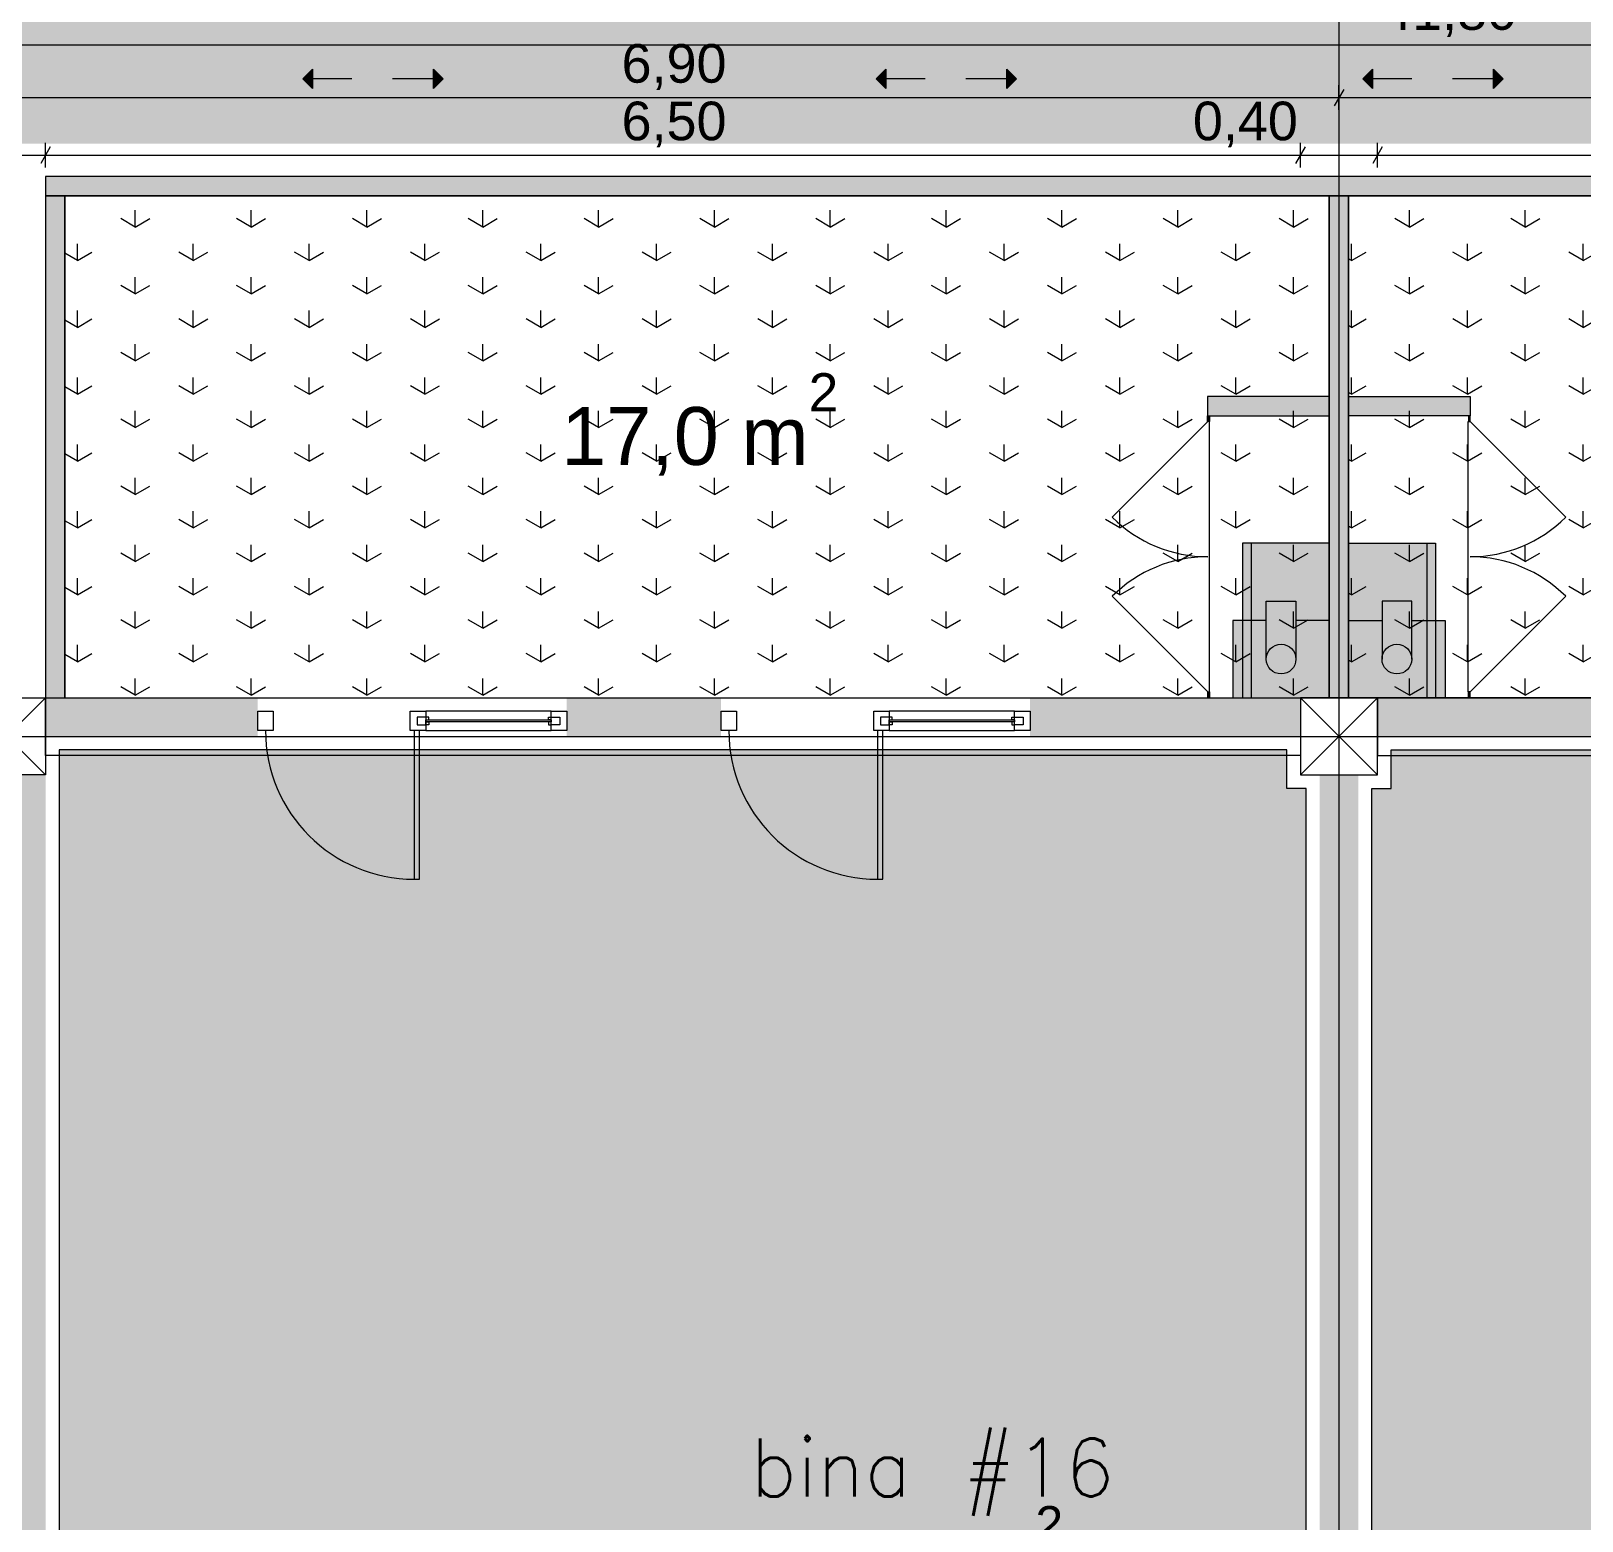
# Model space of a CAD drawing. Header units: metres. Extents: x 476297 to 476657, y 4620828 to 4621206.
# Drawn here: x 476404.79 to 476412.82, y 4620876.79 to 4620884.51 of the extents above; entities that cross this region are included whole.
import ezdxf

# ---------------------------------------------------------------- set-up
doc = ezdxf.new("R2010")
doc.units = ezdxf.units.M
doc.header["$MEASUREMENT"] = 0
doc.linetypes.add('Dashed', pattern=[0.423333, 0.211667, -0.211667])
for name, color, linetype in [('2D Drafting - General_Pen_No__1', 7, 'Continuous'), ('2D Drafting - General_Pen_No__250_Pen_No__7', 7, 'Continuous'), ('2D Drafting - General_Pen_No__7_Pen_No__7', 7, 'Continuous'), ('Annotation - Text_Pen_No__7', 7, 'Continuous'), ('Doors_Pen_No__7_Pen_No__7', 7, 'Continuous'), ('G-Anno-Nplt', 7, 'Continuous'), ('gegmebi_Pen_No__1', 7, 'Continuous'), ('kar-panjara_Pen_No__7_Pen_No__7', 7, 'Continuous'), ('New2D Drafting - General_Pen_No__250_Pen_No__7', 7, 'Continuous'), ('NewCar-Art', 7, 'Continuous'), ('Newreg_nak', 7, 'Continuous'), ('NewStructural - Bearing', 7, 'Continuous'), ('zoma', 7, 'Continuous'), ('zoma_Pen_No__5', 7, 'Continuous')]:
    doc.layers.add(name, color=color, linetype=linetype)
doc.styles.add('GENERATED_STYLE_1', font='arial.ttf')
doc.styles.add('GENERATED_STYLE_2', font='arial.ttf')
doc.dimstyles.new('GENERATED_STYLE__1', dxfattribs={"dimtxt": 0.2, "dimasz": 0.064421, "dimexe": 0.18, "dimexo": 0.003, "dimgap": 0.09, "dimtad": 1, "dimtih": 1, "dimtoh": 1, "dimzin": 0, "dimdsep": 46, "dimtxsty": 'GENERATED_STYLE_2', "dimblk": 'ARROWHEAD_2', "dimblk1": 'ARROWHEAD_2', "dimblk2": 'ARROWHEAD_2', "dimcen": 0.09, "dimclrd": 142, "dimclre": 142, "dimclrt": 142, "dimadec": 0, "dimazin": 0, "dimtfac": 1, "dimtdec": 4, "dimtmove": 0, "dimatfit": 3, "dimfxl": 1, "dimtolj": 1, "dimtzin": 0, "dimarcsym": 0})
doc.dimstyles.new('GENERATED_STYLE__14', dxfattribs={"dimtxt": 0.5, "dimasz": 0.228, "dimexe": 0.18, "dimexo": 0.003, "dimgap": 0.09, "dimtad": 1, "dimzin": 0, "dimdsep": 46, "dimtxsty": 'GENERATED_STYLE_2', "dimblk": 'ARROWHEAD_2', "dimblk1": 'ARROWHEAD_2', "dimblk2": 'ARROWHEAD_2', "dimcen": 0.09, "dimclrd": 1, "dimclre": 1, "dimclrt": 1, "dimadec": 0, "dimazin": 0, "dimtfac": 1, "dimtdec": 4, "dimtmove": 2, "dimatfit": 3, "dimfxl": 1, "dimtolj": 1, "dimtzin": 0, "dimarcsym": 0})
doc.dimstyles.new('GENERATED_STYLE__2', dxfattribs={"dimtxt": 0.2, "dimasz": 0.064421, "dimexe": 0.18, "dimexo": 0.003, "dimgap": 0.09, "dimtad": 1, "dimtih": 1, "dimtoh": 1, "dimzin": 0, "dimdsep": 46, "dimtxsty": 'GENERATED_STYLE_2', "dimblk": 'ARROWHEAD_2', "dimblk1": 'ARROWHEAD_2', "dimblk2": 'ARROWHEAD_2', "dimcen": 0.09, "dimclrd": 142, "dimclre": 142, "dimclrt": 142, "dimadec": 0, "dimazin": 0, "dimtfac": 1, "dimtdec": 4, "dimtmove": 2, "dimatfit": 3, "dimfxl": 1, "dimtolj": 1, "dimtzin": 0, "dimarcsym": 0})
pattern_1 = [(90, (476844.52715, 4621385.79104), (-0.6, 0), [0.08660254, -0.25980762]), (90, (476844.82715, 4621385.96425), (-0.6, 0), [0.08660254, -0.25980762]), (30, (476844.52715, 4621385.79104), (-0.3, 0.51961524), [0.08660254, -0.25980762]), (30, (476844.52715, 4621386.13745), (-0.3, 0.51961524), [0.08660254, -0.25980762]), (150, (476844.52715, 4621385.79104), (0.3, 0.51961524), [0.08660254, -0.25980762]), (150, (476844.52715, 4621386.13745), (0.3, 0.51961524), [0.08660254, -0.25980762])]

# ---------------------------------------------------------------- blocks, each defined once
blk = doc.blocks.new('*D671', base_point=(476844.5271, 4621385.791))
at = {"layer": 'zoma', "color": 1, "linetype": 'Continuous', "lineweight": 0, "transparency": 16777216}
for p, q in [((476390.8129, 4620935.28), (476390.5129, 4620935.4532)), ((476390.6629, 4620935.3666), (476390.6629, 4620935.5133)), ((476390.8879, 4620935.3666), (476390.4379, 4620935.3666)), ((476390.6624, 4620881.0585), (476390.6629, 4620935.3666)), ((476390.5124, 4620881.1451), (476390.8124, 4620880.9719)), ((476390.8874, 4620881.0585), (476390.4374, 4620881.0585)), ((476390.6624, 4620880.9118), (476390.6624, 4620881.0585))]:
    blk.add_line(p, q, dxfattribs=at)
at = {"layer": 'zoma', "color": 1, "lineweight": 0, "transparency": 16777216, "insert": (476390.5625, 4620894.4064), "char_height": 0.5, "attachment_point": 7, "rotation": 89.99949, "style": 'GENERATED_STYLE_2'}
blk.add_mtext('\\A1;{\\pql;\\fArial CYR|b0|i0|c204|p34;54,31}', dxfattribs=at)
blk = doc.blocks.new('ARROWHEAD_2')
at = {"color": 0, "linetype": 'Continuous', "lineweight": 0}
for p, q in [((-0.378, -0.655), (0.378, 0.655)), ((0, 0), (-1, 0))]:
    blk.add_line(p, q, dxfattribs=at)
blk = doc.blocks.new('Line_33', base_point=(476406.9219, 4620884.2643))
at = {"layer": 'NewCar-Art', "linetype": 'Continuous', "lineweight": 0}
for points in [[(476406.1954, 4620884.2643), (476406.2454, 4620884.2143), (476406.2454, 4620884.3143)], [(476406.9219, 4620884.2643), (476406.8719, 4620884.3143), (476406.8719, 4620884.2143)]]:
    blk.add_hatch(color=5, dxfattribs=at).paths.add_polyline_path(points)
at = {"layer": 'NewCar-Art', "color": 5, "linetype": 'Continuous', "lineweight": 0}
for p, q in [((476406.1954, 4620884.2643), (476406.2454, 4620884.3143)), ((476406.2454, 4620884.3143), (476406.2454, 4620884.2143)), ((476406.9219, 4620884.2643), (476406.8719, 4620884.3143)), ((476406.8719, 4620884.2143), (476406.8719, 4620884.3143)), ((476406.1954, 4620884.2643), (476406.2454, 4620884.2143)), ((476406.9219, 4620884.2643), (476406.8719, 4620884.2143))]:
    blk.add_line(p, q, dxfattribs=at)
at = {"layer": 'NewCar-Art', "color": 5, "linetype": 'Dashed', "lineweight": 0}
blk.add_line((476406.8719, 4620884.2643), (476406.2454, 4620884.2643), dxfattribs=at)
blk = doc.blocks.new('Line_34', base_point=(476409.8917, 4620884.2643))
at = {"layer": 'NewCar-Art', "linetype": 'Continuous', "lineweight": 0}
for points in [[(476409.1652, 4620884.2643), (476409.2152, 4620884.2143), (476409.2152, 4620884.3143)], [(476409.8917, 4620884.2643), (476409.8417, 4620884.3143), (476409.8417, 4620884.2143)]]:
    blk.add_hatch(color=5, dxfattribs=at).paths.add_polyline_path(points)
at = {"layer": 'NewCar-Art', "color": 5, "linetype": 'Continuous', "lineweight": 0}
for p, q in [((476409.1652, 4620884.2643), (476409.2152, 4620884.3143)), ((476409.2152, 4620884.3143), (476409.2152, 4620884.2143)), ((476409.8917, 4620884.2643), (476409.8417, 4620884.3143)), ((476409.8417, 4620884.2143), (476409.8417, 4620884.3143)), ((476409.1652, 4620884.2643), (476409.2152, 4620884.2143)), ((476409.8917, 4620884.2643), (476409.8417, 4620884.2143))]:
    blk.add_line(p, q, dxfattribs=at)
at = {"layer": 'NewCar-Art', "color": 5, "linetype": 'Dashed', "lineweight": 0}
blk.add_line((476409.8417, 4620884.2643), (476409.2152, 4620884.2643), dxfattribs=at)
blk = doc.blocks.new('Line_35', base_point=(476412.4129, 4620884.2643))
at = {"layer": 'NewCar-Art', "linetype": 'Continuous', "lineweight": 0}
for points in [[(476411.6864, 4620884.2643), (476411.7364, 4620884.2143), (476411.7364, 4620884.3143)], [(476412.4129, 4620884.2643), (476412.3629, 4620884.3143), (476412.3629, 4620884.2143)]]:
    blk.add_hatch(color=5, dxfattribs=at).paths.add_polyline_path(points)
at = {"layer": 'NewCar-Art', "color": 5, "linetype": 'Continuous', "lineweight": 0}
for p, q in [((476411.6864, 4620884.2643), (476411.7364, 4620884.3143)), ((476411.7364, 4620884.3143), (476411.7364, 4620884.2143)), ((476412.4129, 4620884.2643), (476412.3629, 4620884.3143)), ((476412.3629, 4620884.2143), (476412.3629, 4620884.3143)), ((476411.6864, 4620884.2643), (476411.7364, 4620884.2143)), ((476412.4129, 4620884.2643), (476412.3629, 4620884.2143))]:
    blk.add_line(p, q, dxfattribs=at)
at = {"layer": 'NewCar-Art', "color": 5, "linetype": 'Dashed', "lineweight": 0}
blk.add_line((476412.3629, 4620884.2643), (476411.7364, 4620884.2643), dxfattribs=at)
blk = doc.blocks.new('*D927', base_point=(476844.5271, 4621385.791))
at = {"layer": 'zoma', "color": 142, "linetype": 'Continuous', "lineweight": 0, "transparency": 16777216}
for p, q in [((476404.6869, 4620884.2095), (476404.6379, 4620884.1247)), ((476404.6624, 4620884.1035), (476404.6624, 4620884.2307)), ((476411.5869, 4620884.2095), (476411.5379, 4620884.1247)), ((476411.5624, 4620884.1035), (476411.5624, 4620884.2307)), ((476404.6624, 4620884.1671), (476411.5624, 4620884.1671))]:
    blk.add_line(p, q, dxfattribs=at)
at = {"layer": 'zoma', "color": 142, "lineweight": 0, "transparency": 16777216, "insert": (476407.8463, 4620884.2071), "char_height": 0.2, "attachment_point": 7, "style": 'GENERATED_STYLE_2'}
blk.add_mtext('\\A1;{\\pql;\\fArial CYR|b0|i0|c204|p34;6,90}', dxfattribs=at)
blk = doc.blocks.new('*D928', base_point=(476844.5271, 4621385.791))
at = {"layer": 'zoma', "color": 142, "linetype": 'Continuous', "lineweight": 0, "transparency": 16777216}
for p, q in [((476411.5869, 4620884.2095), (476411.5379, 4620884.1247)), ((476411.5624, 4620884.1035), (476411.5624, 4620884.2307)), ((476418.4869, 4620884.2095), (476418.4379, 4620884.1247)), ((476418.4624, 4620884.1035), (476418.4624, 4620884.2307)), ((476411.5624, 4620884.1671), (476418.4624, 4620884.1671))]:
    blk.add_line(p, q, dxfattribs=at)
at = {"layer": 'zoma', "color": 142, "lineweight": 0, "transparency": 16777216, "insert": (476414.7463, 4620884.2071), "char_height": 0.2, "attachment_point": 7, "style": 'GENERATED_STYLE_2'}
blk.add_mtext('\\A1;{\\pql;\\fArial CYR|b0|i0|c204|p34;6,90}', dxfattribs=at)
blk = doc.blocks.new('*D935', base_point=(476844.5271, 4621385.791))
at = {"layer": 'zoma', "color": 142, "linetype": 'Continuous', "lineweight": 0, "transparency": 16777216}
for p, q in [((476404.4869, 4620883.9113), (476404.4379, 4620883.8265)), ((476404.4624, 4620883.8054), (476404.4624, 4620883.9325)), ((476404.4624, 4620883.8689), (476404.8624, 4620883.8689)), ((476404.8869, 4620883.9113), (476404.8379, 4620883.8265)), ((476404.8624, 4620883.8054), (476404.8624, 4620883.9325))]:
    blk.add_line(p, q, dxfattribs=at)
blk = doc.blocks.new('*D936', base_point=(476844.5271, 4621385.791))
at = {"layer": 'zoma', "color": 142, "linetype": 'Continuous', "lineweight": 0, "transparency": 16777216}
for p, q in [((476404.8869, 4620883.9113), (476404.8379, 4620883.8265)), ((476404.8624, 4620883.8054), (476404.8624, 4620883.9325)), ((476404.8624, 4620883.8689), (476411.3624, 4620883.8689)), ((476411.3869, 4620883.9113), (476411.3379, 4620883.8265)), ((476411.3624, 4620883.8054), (476411.3624, 4620883.9325))]:
    blk.add_line(p, q, dxfattribs=at)
at = {"layer": 'zoma', "color": 142, "lineweight": 0, "transparency": 16777216, "char_height": 0.2, "attachment_point": 7, "style": 'GENERATED_STYLE_2'}
for s, insert in [('\\A1;{\\pql;\\fArial CYR|b0|i0|c204|p34;6,50}', (476407.8463, 4620883.9089)), ('\\A1;{\\pql;\\fArial CYR|b0|i0|c204|p34;0,40}', (476410.8058, 4620883.9089))]:
    blk.add_mtext(s, dxfattribs=dict(at, insert=insert))
blk = doc.blocks.new('*D937', base_point=(476844.5271, 4621385.791))
at = {"layer": 'zoma', "color": 142, "linetype": 'Continuous', "lineweight": 0, "transparency": 16777216}
for p, q in [((476411.3869, 4620883.9113), (476411.3379, 4620883.8265)), ((476411.3624, 4620883.8054), (476411.3624, 4620883.9325)), ((476411.3624, 4620883.8689), (476411.7624, 4620883.8689)), ((476411.7869, 4620883.9113), (476411.7379, 4620883.8265)), ((476411.7624, 4620883.8054), (476411.7624, 4620883.9325))]:
    blk.add_line(p, q, dxfattribs=at)
blk = doc.blocks.new('*D938', base_point=(476844.5271, 4621385.791))
at = {"layer": 'zoma', "color": 142, "linetype": 'Continuous', "lineweight": 0, "transparency": 16777216}
for p, q in [((476411.7869, 4620883.9113), (476411.7379, 4620883.8265)), ((476411.7624, 4620883.8054), (476411.7624, 4620883.9325)), ((476411.7624, 4620883.8689), (476418.2624, 4620883.8689)), ((476418.2869, 4620883.9113), (476418.2379, 4620883.8265)), ((476418.2624, 4620883.8054), (476418.2624, 4620883.9325))]:
    blk.add_line(p, q, dxfattribs=at)
at = {"layer": 'zoma', "color": 142, "lineweight": 0, "transparency": 16777216, "char_height": 0.2, "attachment_point": 7, "style": 'GENERATED_STYLE_2'}
for s, insert in [('\\A1;{\\pql;\\fArial CYR|b0|i0|c204|p34;6,50}', (476414.7463, 4620883.9089)), ('\\A1;{\\pql;\\fArial CYR|b0|i0|c204|p34;0,40}', (476417.7058, 4620883.9089))]:
    blk.add_mtext(s, dxfattribs=dict(at, insert=insert))
blk = doc.blocks.new('*D944', base_point=(476844.5271, 4621385.791))
at = {"layer": 'zoma', "color": 142, "linetype": 'Continuous', "lineweight": 0, "transparency": 16777216}
for p, q in [((476390.6209, 4620884.4409), (476390.6624, 4620884.4409)), ((476390.6869, 4620884.4833), (476390.6379, 4620884.3985)), ((476390.6624, 4620884.3773), (476390.6624, 4620884.5045)), ((476390.6624, 4620884.4409), (476432.4624, 4620884.4409)), ((476432.4379, 4620884.3985), (476432.4869, 4620884.4833)), ((476432.4624, 4620884.3773), (476432.4624, 4620884.5045)), ((476432.4624, 4620884.4409), (476432.5038, 4620884.4409))]:
    blk.add_line(p, q, dxfattribs=at)
at = {"layer": 'zoma', "color": 142, "lineweight": 0, "transparency": 16777216, "insert": (476411.7857, 4620884.4809), "char_height": 0.2, "attachment_point": 7, "style": 'GENERATED_STYLE_2'}
blk.add_mtext('\\A1;{\\pql;\\fArial CYR|b0|i0|c204|p34;41,80}', dxfattribs=at)

msp = doc.modelspace()

# ---------------------------------------------------------------- hatches: boundary and pattern name
at = {"layer": '2D Drafting - General_Pen_No__250_Pen_No__7', "linetype": 'Continuous', "lineweight": 0}
for points in [[(476410.8822, 4620882.4888), (476410.8822, 4620882.5188), (476410.8922, 4620882.5188), (476410.8922, 4620882.4888)], [(476412.2426, 4620882.4888), (476412.2426, 4620882.5188), (476412.2326, 4620882.5188), (476412.2326, 4620882.4888)], [(476404.8624, 4620880.8585), (476405.9621, 4620880.8585), (476405.9621, 4620881.0585), (476404.8624, 4620881.0585)], [(476407.5623, 4620880.8585), (476408.3622, 4620880.8585), (476408.3622, 4620881.0585), (476407.5623, 4620881.0585)], [(476409.9622, 4620880.8585), (476411.3624, 4620880.8585), (476411.3624, 4620881.0585), (476409.9622, 4620881.0585)], [(476410.8825, 4620881.0585), (476410.8825, 4620881.0888), (476410.8925, 4620881.0888), (476410.8925, 4620881.0585)], [(476413.1622, 4620880.8585), (476411.7624, 4620880.8585), (476411.7624, 4620881.0585), (476413.1622, 4620881.0585)], [(476412.2423, 4620881.0585), (476412.2423, 4620881.0888), (476412.2323, 4620881.0888), (476412.2323, 4620881.0585)], [(476404.6624, 4620880.6585), (476404.6624, 4620874.1585), (476404.8624, 4620874.1585), (476404.8624, 4620880.6585)], [(476411.6624, 4620880.6585), (476411.6624, 4620874.1585), (476411.4624, 4620874.1585), (476411.4624, 4620880.6585)]]:
    msp.add_hatch(color=7, dxfattribs=at).paths.add_polyline_path(points)
at = {"layer": 'G-Anno-Nplt', "linetype": 'Continuous', "lineweight": 0}
for points in [[(476404.8624, 4620874.4085), (476405.4526, 4620874.4085), (476405.4526, 4620874.0085), (476406.4827, 4620874.0085), (476406.4827, 4620872.3785), (476410.9924, 4620872.3785), (476410.9924, 4620872.8187), (476411.3924, 4620872.8187), (476411.3924, 4620873.6885), (476411.2924, 4620873.6885), (476411.2924, 4620874.2285), (476411.3924, 4620874.2285), (476411.3924, 4620880.5885), (476411.2924, 4620880.5885), (476411.2924, 4620880.7885), (476404.9324, 4620880.7885), (476404.9324, 4620875.6085), (476404.8624, 4620875.6085)], [(476411.7324, 4620872.8187), (476411.7324, 4620873.6885), (476411.8324, 4620873.6885), (476411.8324, 4620874.2285), (476411.7324, 4620874.2285), (476411.7324, 4620880.5885), (476411.8324, 4620880.5885), (476411.8324, 4620880.7885), (476418.1924, 4620880.7885), (476418.1924, 4620875.6085), (476418.2624, 4620875.6085), (476418.2624, 4620874.4085), (476417.6722, 4620874.4085), (476417.6722, 4620874.0085), (476416.6421, 4620874.0085), (476416.6421, 4620872.3785), (476412.1324, 4620872.3785), (476412.1324, 4620872.8187)]]:
    msp.add_hatch(color=167, dxfattribs=at).paths.add_polyline_path(points)
at = {"layer": 'New2D Drafting - General_Pen_No__250_Pen_No__7', "linetype": 'Continuous', "lineweight": 0}
for color, points in [(248, [(476393.2929, 4620883.9285), (476400.3679, 4620883.9285), (476400.3679, 4620881.0584), (476401.2123, 4620881.0584), (476401.2123, 4620883.9285), (476422.0344, 4620883.9285), (476422.0344, 4620881.0584), (476422.823, 4620881.0584), (476422.823, 4620884.6428), (476394.043, 4620884.6428), (476394.043, 4620890.6795), (476405.2461, 4620890.6795), (476405.2461, 4620889.9688), (476405.9966, 4620889.9688), (476405.9966, 4620891.4295), (476393.2929, 4620891.4295), (476393.2929, 4620884.6428)]), (7, [(476418.2624, 4620883.7585), (476404.8624, 4620883.7585), (476404.8624, 4620883.6585), (476418.2624, 4620883.6585)]), (7, [(476404.9624, 4620881.0585), (476404.9624, 4620883.6585), (476404.8624, 4620883.6585), (476404.8624, 4620881.0585)]), (7, [(476411.6124, 4620881.0585), (476411.6124, 4620883.6585), (476411.5124, 4620883.6585), (476411.5124, 4620881.0585)]), (7, [(476410.8822, 4620882.6188), (476410.8822, 4620882.5188), (476411.5124, 4620882.5188), (476411.5124, 4620882.6188)]), (7, [(476412.2426, 4620882.6188), (476412.2426, 4620882.5188), (476411.6124, 4620882.5188), (476411.6124, 4620882.6188)]), (255, [(476411.5124, 4620881.0586), (476411.0624, 4620881.0586), (476411.0624, 4620881.8586), (476411.5124, 4620881.8586)]), (255, [(476411.6124, 4620881.0586), (476412.0624, 4620881.0586), (476412.0624, 4620881.8586), (476411.6124, 4620881.8586)]), (255, [(476411.5124, 4620881.0586), (476411.0124, 4620881.0586), (476411.0124, 4620881.4586), (476411.1854, 4620881.4586), (476411.1854, 4620881.5586), (476411.3394, 4620881.5586), (476411.3394, 4620881.4586), (476411.5124, 4620881.4586)]), (255, [(476411.6124, 4620881.0586), (476412.1124, 4620881.0586), (476412.1124, 4620881.4586), (476411.9394, 4620881.4586), (476411.9394, 4620881.5586), (476411.7854, 4620881.5586), (476411.7854, 4620881.4586), (476411.6124, 4620881.4586)])]:
    msp.add_hatch(color=color, dxfattribs=at).paths.add_polyline_path(points)
h = msp.add_hatch(dxfattribs=at)
h.set_pattern_fill('GRASS', color=112, style=0, pattern_type=2)
h.set_pattern_definition(pattern_1)
h.paths.add_polyline_path([(476411.5124, 4620881.0584), (476411.5124, 4620883.6585), (476404.9624, 4620883.6585), (476404.9624, 4620881.0584)])
h = msp.add_hatch(dxfattribs=at)
h.set_pattern_fill('GRASS', color=112, style=0, pattern_type=2)
h.set_pattern_definition(pattern_1)
h.paths.add_polyline_path([(476411.6124, 4620881.0585), (476418.1624, 4620881.0585), (476418.1624, 4620883.6585), (476411.6124, 4620883.6585)])

# ---------------------------------------------------------------- linework, layer by layer
at = {"layer": '2D Drafting - General_Pen_No__1', "color": 7, "linetype": 'Continuous', "lineweight": 0}
for p, q in [((476404.4624, 4620880.6585), (476404.8624, 4620881.0585)), ((476404.8624, 4620880.6585), (476404.4624, 4620881.0585)), ((476411.7624, 4620880.6585), (476411.3624, 4620881.0585)), ((476411.3624, 4620880.6585), (476411.7624, 4620881.0585))]:
    msp.add_line(p, q, dxfattribs=at)
at = {"layer": '2D Drafting - General_Pen_No__1', "color": 7, "linetype": 'Continuous', "lineweight": 0, "flags": 128}
for points in [[(476404.8624, 4620880.6585), (476404.4624, 4620880.6585), (476404.4624, 4620881.0585), (476404.8624, 4620881.0585)], [(476411.3624, 4620880.7585), (476404.8624, 4620880.7585), (476404.8624, 4620881.0585), (476411.3624, 4620881.0585)], [(476411.3624, 4620880.6585), (476411.7624, 4620880.6585), (476411.7624, 4620881.0585), (476411.3624, 4620881.0585)], [(476411.7624, 4620880.7585), (476418.2624, 4620880.7585), (476418.2624, 4620881.0585), (476411.7624, 4620881.0585)]]:
    msp.add_lwpolyline(points, close=True, dxfattribs=at)
at = {"layer": '2D Drafting - General_Pen_No__250_Pen_No__7', "color": 7, "linetype": 'Continuous', "lineweight": 0, "flags": 128}
for points in [[(476410.8822, 4620882.4888), (476410.8822, 4620882.5188), (476410.8922, 4620882.5188), (476410.8922, 4620882.4888)], [(476412.2426, 4620882.4888), (476412.2426, 4620882.5188), (476412.2326, 4620882.5188), (476412.2326, 4620882.4888)], [(476410.8825, 4620881.0585), (476410.8825, 4620881.0888), (476410.8925, 4620881.0888), (476410.8925, 4620881.0585)], [(476412.2423, 4620881.0585), (476412.2423, 4620881.0888), (476412.2323, 4620881.0888), (476412.2323, 4620881.0585)]]:
    msp.add_lwpolyline(points, close=True, dxfattribs=at)
at = {"layer": '2D Drafting - General_Pen_No__7_Pen_No__7', "color": 7, "linetype": 'Continuous', "lineweight": 0, "flags": 128}
for points in [[(476407.4821, 4620880.9883), (476406.8321, 4620880.9883), (476406.8321, 4620880.8884), (476407.4821, 4620880.8884)], [(476409.8822, 4620880.9883), (476409.2322, 4620880.9882), (476409.2322, 4620880.8883), (476409.8822, 4620880.8883)]]:
    msp.add_lwpolyline(points, close=True, dxfattribs=at)
at = {"layer": '2D Drafting - General_Pen_No__7_Pen_No__7', "color": 7, "linetype": 'Continuous', "lineweight": 0}
for centre in [(476406.7724, 4620880.8884), (476409.1725, 4620880.8883)]:
    msp.add_arc(centre, 0.7703, 180.00571, 270.00253, dxfattribs=at)
at = {"layer": 'Doors_Pen_No__7_Pen_No__7', "color": 7, "linetype": 'Continuous', "lineweight": 0, "flags": 128}
for points in [[(476406.7991, 4620880.8884), (476406.7724, 4620880.8884), (476406.7725, 4620880.1181), (476406.7991, 4620880.1181)], [(476409.1992, 4620880.8883), (476409.1725, 4620880.8883), (476409.1725, 4620880.118), (476409.1992, 4620880.118)]]:
    msp.add_lwpolyline(points, close=True, dxfattribs=at)
at = {"layer": 'G-Anno-Nplt', "color": 7, "linetype": 'Continuous', "lineweight": 0, "flags": 128}
for points in [[(476404.8624, 4620874.4085), (476405.4526, 4620874.4085), (476405.4526, 4620874.0085), (476406.4827, 4620874.0085), (476406.4827, 4620872.3785), (476410.9924, 4620872.3785), (476410.9924, 4620872.8187), (476411.3924, 4620872.8187), (476411.3924, 4620873.6885), (476411.2924, 4620873.6885), (476411.2924, 4620874.2285), (476411.3924, 4620874.2285), (476411.3924, 4620880.5885), (476411.2924, 4620880.5885), (476411.2924, 4620880.7885), (476404.9324, 4620880.7885), (476404.9324, 4620875.6085), (476404.8624, 4620875.6085)], [(476411.7324, 4620872.8187), (476411.7324, 4620873.6885), (476411.8324, 4620873.6885), (476411.8324, 4620874.2285), (476411.7324, 4620874.2285), (476411.7324, 4620880.5885), (476411.8324, 4620880.5885), (476411.8324, 4620880.7885), (476418.1924, 4620880.7885), (476418.1924, 4620875.6085), (476418.2624, 4620875.6085), (476418.2624, 4620874.4085), (476417.6722, 4620874.4085), (476417.6722, 4620874.0085), (476416.6421, 4620874.0085), (476416.6421, 4620872.3785), (476412.1324, 4620872.3785), (476412.1324, 4620872.8187)]]:
    msp.add_lwpolyline(points, close=True, dxfattribs=at)
at = {"layer": 'gegmebi_Pen_No__1', "color": 7, "linetype": 'Continuous', "lineweight": 0, "flags": 128}
for points in [[(476411.1854, 4620881.2586), (476411.1854, 4620881.5586), (476411.3394, 4620881.5586), (476411.3394, 4620881.2586)], [(476411.9394, 4620881.2586), (476411.9394, 4620881.5586), (476411.7854, 4620881.5586), (476411.7854, 4620881.2586)], [(476411.1854, 4620881.4586), (476411.0124, 4620881.4586), (476411.0124, 4620881.0586), (476411.5124, 4620881.0586), (476411.5124, 4620881.4586), (476411.3394, 4620881.4586)], [(476411.9394, 4620881.4586), (476412.1124, 4620881.4586), (476412.1124, 4620881.0586), (476411.6124, 4620881.0586), (476411.6124, 4620881.4586), (476411.7854, 4620881.4586)]]:
    msp.add_lwpolyline(points, dxfattribs=at)
at = {"layer": 'kar-panjara_Pen_No__7_Pen_No__7', "color": 7, "linetype": 'Continuous', "lineweight": 0, "flags": 128}
for points in [[(476405.9621, 4620880.9883), (476406.0421, 4620880.9883), (476406.0421, 4620880.8883), (476405.9621, 4620880.8883)], [(476406.7521, 4620880.9884), (476406.8321, 4620880.9884), (476406.8321, 4620880.8884), (476406.7521, 4620880.8884)], [(476407.4821, 4620880.9883), (476407.5621, 4620880.9883), (476407.5621, 4620880.8883), (476407.4821, 4620880.8883)], [(476408.3622, 4620880.9882), (476408.4422, 4620880.9882), (476408.4422, 4620880.8882), (476408.3622, 4620880.8882)], [(476409.1522, 4620880.9883), (476409.2322, 4620880.9883), (476409.2322, 4620880.8883), (476409.1522, 4620880.8883)], [(476409.8822, 4620880.9883), (476409.9622, 4620880.9883), (476409.9622, 4620880.8883), (476409.8822, 4620880.8883)], [(476406.7871, 4620880.9184), (476406.8321, 4620880.9184), (476406.8321, 4620880.9334), (476406.8321, 4620880.9434), (476406.8471, 4620880.9434), (476406.8471, 4620880.9584), (476406.7871, 4620880.9584)], [(476407.4821, 4620880.9334), (476406.8321, 4620880.9334), (476406.8321, 4620880.9434), (476407.4821, 4620880.9434)], [(476406.8471, 4620880.9184), (476406.8321, 4620880.9184), (476406.8321, 4620880.9334), (476406.8471, 4620880.9334)], [(476407.5271, 4620880.9184), (476407.4821, 4620880.9184), (476407.4821, 4620880.9334), (476407.4821, 4620880.9434), (476407.4671, 4620880.9434), (476407.4671, 4620880.9584), (476407.5271, 4620880.9584)], [(476407.4671, 4620880.9184), (476407.4821, 4620880.9184), (476407.4821, 4620880.9334), (476407.4671, 4620880.9334)], [(476409.1872, 4620880.9183), (476409.2322, 4620880.9183), (476409.2322, 4620880.9333), (476409.2322, 4620880.9433), (476409.2472, 4620880.9433), (476409.2472, 4620880.9583), (476409.1872, 4620880.9583)], [(476409.8822, 4620880.9333), (476409.2322, 4620880.9333), (476409.2322, 4620880.9433), (476409.8822, 4620880.9433)], [(476409.2472, 4620880.9183), (476409.2322, 4620880.9183), (476409.2322, 4620880.9333), (476409.2472, 4620880.9333)], [(476409.9272, 4620880.9183), (476409.8822, 4620880.9183), (476409.8822, 4620880.9333), (476409.8822, 4620880.9433), (476409.8672, 4620880.9433), (476409.8672, 4620880.9583), (476409.9272, 4620880.9583)], [(476409.8672, 4620880.9183), (476409.8822, 4620880.9183), (476409.8822, 4620880.9333), (476409.8672, 4620880.9333)]]:
    msp.add_lwpolyline(points, close=True, dxfattribs=at)
at = {"layer": 'New2D Drafting - General_Pen_No__250_Pen_No__7', "color": 7, "linetype": 'Continuous', "lineweight": 0, "flags": 128}
for points in [[(476418.2624, 4620883.7585), (476404.8624, 4620883.7585), (476404.8624, 4620883.6585), (476418.2624, 4620883.6585)], [(476404.9624, 4620881.0585), (476404.9624, 4620883.6585), (476404.8624, 4620883.6585), (476404.8624, 4620881.0585)], [(476411.5124, 4620881.0584), (476411.5124, 4620883.6585), (476404.9624, 4620883.6585), (476404.9624, 4620881.0584)], [(476411.6124, 4620881.0585), (476411.6124, 4620883.6585), (476411.5124, 4620883.6585), (476411.5124, 4620881.0585)], [(476411.6124, 4620881.0585), (476418.1624, 4620881.0585), (476418.1624, 4620883.6585), (476411.6124, 4620883.6585)], [(476410.8822, 4620882.6188), (476410.8822, 4620882.5188), (476411.5124, 4620882.5188), (476411.5124, 4620882.6188)], [(476412.2426, 4620882.6188), (476412.2426, 4620882.5188), (476411.6124, 4620882.5188), (476411.6124, 4620882.6188)]]:
    msp.add_lwpolyline(points, close=True, dxfattribs=at)
at = {"layer": 'Newreg_nak', "color": 7, "linetype": 'Continuous', "lineweight": 0}
for p, q in [((476410.8925, 4620881.0888), (476410.8925, 4620882.4888)), ((476412.2323, 4620881.0888), (476412.2323, 4620882.4888)), ((476411.1079, 4620881.8586), (476411.1079, 4620881.0586)), ((476412.0169, 4620881.8586), (476412.0169, 4620881.0586))]:
    msp.add_line(p, q, dxfattribs=at)
at = {"layer": 'Newreg_nak', "color": 7, "linetype": 'Continuous', "lineweight": 0, "flags": 128}
for points in [[(476411.5124, 4620881.0586), (476411.5124, 4620881.8586), (476411.0624, 4620881.8586), (476411.0624, 4620881.0586)], [(476411.6124, 4620881.0586), (476411.6124, 4620881.8586), (476412.0624, 4620881.8586), (476412.0624, 4620881.0586)]]:
    msp.add_lwpolyline(points, close=True, dxfattribs=at)
at = {"layer": 'Newreg_nak', "color": 7, "linetype": 'Continuous', "lineweight": 0}
for centre in [(476411.2624, 4620881.2586), (476411.8624, 4620881.2586)]:
    msp.add_circle(centre, 0.077, dxfattribs=at)
at = {"layer": 'NewStructural - Bearing', "color": 7, "linetype": 'Continuous', "lineweight": 0}
for p, q in [((476410.8825, 4620882.4888), (476410.3875, 4620881.9938)), ((476412.2423, 4620882.4888), (476412.7373, 4620881.9938)), ((476410.8825, 4620881.0888), (476410.3875, 4620881.5838)), ((476412.2423, 4620881.0888), (476412.7373, 4620881.5838))]:
    msp.add_line(p, q, dxfattribs=at)
for centre, start, end in [((476410.8825, 4620882.4888), 225, 270), ((476412.2423, 4620882.4888), 270, 315), ((476410.8825, 4620881.0888), 90, 135), ((476412.2423, 4620881.0888), 45, 90)]:
    msp.add_arc(centre, 0.7, start, end, dxfattribs=at)
at = {"layer": 'zoma_Pen_No__5', "color": 5, "linetype": 'Continuous', "lineweight": 0}
for p, q in [((476411.5624, 4620884.5681), (476411.5624, 4620859.8573)), ((476386.7818, 4620880.8585), (476436.6682, 4620880.8585)), ((476386.7818, 4620880.8585), (476436.6682, 4620880.8585))]:
    msp.add_line(p, q, dxfattribs=at)

# ---------------------------------------------------------------- block references
at = {"layer": 'NewCar-Art', "color": 5, "linetype": 'Dashed', "lineweight": 0}
for name, p in [('Line_33', (476406.9219, 4620884.2643)), ('Line_34', (476409.8917, 4620884.2643)), ('Line_35', (476412.4129, 4620884.2643))]:
    msp.add_blockref(name, p, dxfattribs=at)

# ---------------------------------------------------------------- texts
at = {"layer": '2D Drafting - General_Pen_No__250_Pen_No__7', "color": 7, "lineweight": 0, "insert": (476407.5341, 4620882.2085), "char_height": 0.3, "attachment_point": 7, "style": 'GENERATED_STYLE_1'}
msp.add_mtext('{\\fArial|b0|i0|c0|p34;17,0 m{\\H0.66x;\\S2^  ;}}', dxfattribs=at)
at = {"layer": 'Annotation - Text_Pen_No__7', "color": 142, "linetype": 'Continuous', "lineweight": 0, "insert": (476409.4561, 4620877.221), "char_height": 0.3, "attachment_point": 2}
msp.add_mtext('\\A1;{\\pqc;\\Ftxt.shx;bina #\\Ftxt.shx;16}', dxfattribs=at)
at = {"layer": 'G-Anno-Nplt', "color": 142, "lineweight": 0, "insert": (476408.7945, 4620876.3758), "char_height": 0.28, "attachment_point": 7, "style": 'GENERATED_STYLE_1'}
msp.add_mtext('{\\fArial|b0|i0|c0|p34;51,4 m{\\H0.66x;\\S2^  ;}}', dxfattribs=at)

# ---------------------------------------------------------------- dimensions: what is measured, and where the dimension line sits
at = {"layer": 'zoma', "color": 1, "linetype": 'Continuous', "lineweight": 0}
dim = msp.add_linear_dim(base=(476390.6629, 4620935.3666), p1=(476432.4625, 4620881.0581), p2=(476390.6629, 4620935.3666), angle=89.99949, dimstyle='GENERATED_STYLE__14', dxfattribs=at)
dim.commit()
dim.dimension.update_dxf_attribs({"geometry": '*D671', "text_midpoint": (476390.3125, 4620895.2464), "dimtype": 160, "text_rotation": 89.99949})
at = {"layer": 'zoma', "color": 142, "linetype": 'Continuous', "lineweight": 0}
for base, p1, p2, dimstyle, picture, middle in [((476432.4624, 4620884.4409), (476390.6624, 4620882.5823), (476432.4624, 4620882.5823), 'GENERATED_STYLE__2', '*D944', (476412.1217, 4620884.5809)), ((476411.5624, 4620884.1671), (476404.6624, 4620882.5284), (476411.5624, 4620882.5284), 'GENERATED_STYLE__1', '*D927', (476408.1061, 4620884.3071)), ((476418.4624, 4620884.1671), (476411.5624, 4620882.5284), (476418.4624, 4620882.5284), 'GENERATED_STYLE__1', '*D928', (476415.0061, 4620884.3071)), ((476411.3624, 4620883.8689), (476404.8624, 4620882.3663), (476411.3624, 4620882.3663), 'GENERATED_STYLE__1', '*D936', (476408.1061, 4620884.0089)), ((476418.2624, 4620883.8689), (476411.7624, 4620882.3663), (476418.2624, 4620882.3663), 'GENERATED_STYLE__1', '*D938', (476415.0061, 4620884.0089)), ((476404.8624, 4620883.8689), (476404.4624, 4620882.3663), (476404.8624, 4620882.3663), 'GENERATED_STYLE__1', '*D935', (476404.1655, 4620884.0089)), ((476411.7624, 4620883.8689), (476411.3624, 4620882.3663), (476411.7624, 4620882.3663), 'GENERATED_STYLE__1', '*D937', (476411.0655, 4620884.0089))]:
    dim = msp.add_linear_dim(base=base, p1=p1, p2=p2, dimstyle=dimstyle, dxfattribs=at)
    dim.commit()
    dim.dimension.update_dxf_attribs({"geometry": picture, "text_midpoint": middle, "dimtype": 160})

doc.saveas('drawing.dxf')
